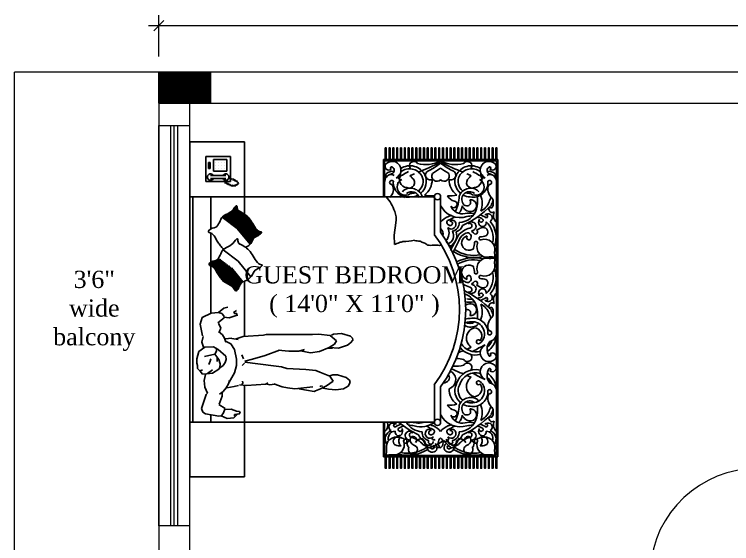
# Model space of a CAD drawing. Header units: inches. Extents: x 1245525 to 1246078, y 695303 to 695971.
# Drawn here: x 1245524.9 to 1245733.4, y 695816.8 to 695970.7 of the extents above; entities that cross this region are included whole.
import ezdxf

# ---------------------------------------------------------------- set-up
doc = ezdxf.new("R2010")
doc.units = ezdxf.units.IN
doc.header["$LTSCALE"] = 5
doc.header["$MEASUREMENT"] = 0
doc.header["$PDMODE"] = 34
doc.layers.get('0').update_dxf_attribs({"lineweight": 18})
doc.layers.add('3d wall', color=7, linetype='Continuous', true_color=0xfebea7)
doc.layers.add('DIM', color=7, linetype='Continuous')
doc.layers.add('FUR', color=24, linetype='Continuous')
doc.layers.add('OPEN', color=5, linetype='Continuous', lineweight=15)
doc.layers.add('wall', color=46, linetype='Continuous', lineweight=30)
doc.styles.add('ARIAL', font='arial.ttf')
doc.styles.add('text1', font='TEMPSITC.TTF', dxfattribs={"height": 7})
doc.dimstyles.new('GHANSHYAM', dxfattribs={"dimscale": 0, "dimtxt": 6, "dimasz": 3, "dimexe": 3, "dimexo": 3, "dimgap": 0, "dimtad": 0, "dimdec": 1, "dimdsep": 46, "dimlunit": 4, "dimtxsty": 'text1', "dimblk1": 'OBLIQUE', "dimblk2": 'OBLIQUE', "dimsah": 1, "dimcen": 0.09, "dimdle": 3, "dimclrd": 2, "dimclre": 4, "dimadec": 0, "dimazin": 0, "dimtfac": 1, "dimtdec": 1, "dimtofl": 0, "dimtmove": 2, "dimatfit": 0, "dimfxl": 3, "dimtolj": 1, "dimlwd": 15, "dimlwe": 15, "dimarcsym": 0})
pattern_1 = [(7e-15, (74241.1118, 65506.9896), (1e-13, -0.33), [0.24, -0.09]), (270, (74241.1118, 65506.9896), (-0.33, -1e-13), [0.24, -0.09])]

# ---------------------------------------------------------------- blocks, each defined once
blk = doc.blocks.new('D1')
for p, q in [((-3.25, 3), (-3.25, 35.56)), ((-3.25, 35.56), (-2.25, 35.56)), ((-2.25, 3), (-2.25, 35.56)), ((-2.25, 3), (-3.25, 3)), ((-2.25, 3), (-2, 3))]:
    blk.add_line(p, q)
for points in [[(-38, 3), (-38, 4), (-40, 4), (-40, 0), (-38, 0), (-38, 1), (-37.5, 1), (-37.5, 3)], [(-2, 3), (-2, 4), (0, 4), (0, 0), (-2, 0), (-2, 1), (-2.5, 1), (-2.5, 3)]]:
    blk.add_lwpolyline(points, close=True)
blk.add_arc((-3.5, 1), 34.56, 89.5855, 176.6822)
blk = doc.blocks.new('BAD')
at = {"layer": 'FUR'}
h = blk.add_hatch(dxfattribs=at)
h.set_pattern_fill('ANGLE', color=256, scale=1.2, angle=270, style=0)
h.set_pattern_definition(pattern_1)
edge = h.paths.add_edge_path()
edge.add_spline(control_points=[(87408.66, 12162.4), (87408.92, 12162.57), (87409.63, 12163.25), (87409.48, 12164.79), (87410.8, 12165.37), (87411.07, 12164.1), (87412.03, 12163.26), (87413.51, 12162.67), (87414.5, 12161.8), (87416.14, 12160.72), (87416.6, 12158.62), (87417.87, 12157.77), (87418.65, 12157.21), (87418.05, 12156.44), (87416.96, 12156.23), (87416.13, 12155.58), (87415.82, 12155.1)], knot_values=[17.5151, 17.5151, 17.5151, 17.5151, 18.46569, 20.700963, 21.237568, 21.779725, 23.798508, 25.05909, 26.489774, 27.739489, 30.868782, 31.990671, 32.635092, 33.164707, 34.342832, 36.053256, 36.053256, 36.053256, 36.053256], degree=3, periodic=0)
edge.add_line((87415.82, 12155.1), (87411.57, 12158.55))
edge.add_line((87411.57, 12158.55), (87408.66, 12162.4))
h = blk.add_hatch(dxfattribs=at)
h.set_pattern_fill('ANGLE', color=256, scale=1.2, angle=270, style=0)
h.set_pattern_definition(pattern_1)
edge = h.paths.add_edge_path()
edge.add_spline(control_points=[(87404.48, 12152.96), (87404.41, 12152.9), (87403.75, 12152.4), (87402.21, 12151.86), (87402.07, 12150.42), (87400.84, 12149.33), (87400.77, 12150.37), (87399.38, 12151.79), (87396.34, 12153.03), (87395.03, 12155.43), (87394.44, 12156.51)], knot_values=[0.028406, 0.028406, 0.028406, 0.028406, 0.26194, 2.011361, 3.560515, 4.218428, 4.586101, 5.566942, 9.266705, 12.255441, 12.255441, 12.255441, 12.255441], degree=3, periodic=0)
edge.add_spline(control_points=[(87394.44, 12156.51), (87394.32, 12156.6), (87393.88, 12156.86), (87392.64, 12156.81), (87394.07, 12158.04), (87395.26, 12158.94), (87395.75, 12160.68), (87396.34, 12161.24), (87396.38, 12161.27)], knot_values=[32.277233, 32.277233, 32.277233, 32.277233, 32.658915, 33.522644, 34.094613, 36.056925, 37.978416, 38.088395, 38.088395, 38.088395, 38.088395], degree=3, periodic=0)
edge.add_line((87396.38, 12161.27), (87399.77, 12156.79))
edge.add_line((87399.77, 12156.79), (87404.48, 12152.96))
for p, q in [((87373.93, 12171), (87373.93, 12154.63)), ((87390.3, 12171), (87373.93, 12171)), ((87390.3, 12154.63), (87390.3, 12171)), ((87457.79, 12171), (87390.3, 12171)), ((87390.3, 12097.87), (87390.3, 12171)), ((87390.3, 12170.09), (87457.79, 12170.09)), ((87438.78, 12168.9), (87440.16, 12168.94)), ((87440.16, 12168.94), (87440.83, 12168.73)), ((87457.79, 12171), (87457.79, 12154.62)), ((87474.16, 12171), (87457.79, 12171)), ((87457.79, 12171), (87457.79, 12097.86)), ((87474.16, 12154.62), (87474.16, 12171)), ((87425.19, 12164.59), (87426.48, 12167.28)), ((87426.48, 12167.28), (87428.46, 12167.9)), ((87428.46, 12167.9), (87431.95, 12167.23)), ((87432.11, 12167.03), (87433.78, 12167.36)), ((87433.78, 12167.36), (87435.61, 12166.84)), ((87435.36, 12166.49), (87436.64, 12168.31)), ((87436.64, 12168.31), (87438.78, 12168.9)), ((87440.83, 12168.73), (87441.74, 12168.72)), ((87441.74, 12168.72), (87442.55, 12167.87)), ((87442.37, 12167.94), (87442.06, 12167.24)), ((87442.55, 12167.87), (87443.37, 12167.21)), ((87443.37, 12167.21), (87443.29, 12165.96)), ((87453.72, 12167.5), (87449.5, 12166.06)), ((87454.73, 12167.07), (87453.72, 12167.5)), ((87455.3, 12166.28), (87454.73, 12167.07)), ((87378.25, 12158.83, 27.28), (87378.25, 12166.2, 27.28)), ((87378.25, 12166.2, 27.28), (87385.71, 12166.2, 27.28)), ((87380.07, 12164.94, 27.28), (87380.07, 12165.37, 27.28)), ((87380.07, 12165.37, 27.28), (87381.91, 12165.37, 27.28)), ((87381.91, 12164.94, 27.28), (87380.07, 12164.94, 27.28)), ((87381.91, 12165.37, 27.28), (87381.91, 12164.94, 27.28)), ((87383.97, 12164.77, 27.28), (87383.97, 12160.23, 27.28)), ((87384.88, 12164.77, 27.28), (87384.88, 12160.23, 27.28)), ((87385.71, 12166.2, 27.28), (87385.71, 12158.83, 27.28)), ((87435.19, 12163.96), (87435.36, 12166.49)), ((87437.4, 12163.53), (87438.1, 12166.61)), ((87439.52, 12164.86), (87438.86, 12164.67)), ((87440.55, 12165.3), (87439.52, 12164.86)), ((87442.12, 12164.18), (87443.2, 12165.75)), ((87443.29, 12165.96), (87443.06, 12164.19)), ((87445.32, 12166.69), (87443.53, 12166.26)), ((87447.29, 12166.48), (87445.32, 12166.69)), ((87449.08, 12165.66), (87447.29, 12166.48)), ((87449.5, 12166.06), (87449.08, 12165.66)), ((87455.97, 12162.3), (87455.3, 12166.28)), ((87379.21, 12159.97, 27.28), (87379.21, 12163.94, 27.28)), ((87379.21, 12163.94, 27.28), (87382.62, 12163.94, 27.28)), ((87380.07, 12163.23, 27.28), (87380.07, 12163.23, 27.28)), ((87380.92, 12163.23, 27.28), (87380.92, 12163.23, 27.28)), ((87381.77, 12163.23, 27.28), (87381.77, 12163.23, 27.28)), ((87382.62, 12163.94, 27.28), (87382.62, 12159.97, 27.28)), ((87424.95, 12162.46), (87425.19, 12164.59)), ((87428.03, 12162.58), (87426.55, 12160.76)), ((87436, 12162.56), (87435.19, 12163.96)), ((87436.54, 12162.97), (87435.9, 12163.03)), ((87438.03, 12160.23), (87436, 12162.56)), ((87437.43, 12163.49), (87436.54, 12162.97)), ((87438.99, 12162.33), (87437.43, 12163.49)), ((87439.66, 12162.84), (87438.37, 12162.83)), ((87443.06, 12164.19), (87441.95, 12162.32)), ((87380.07, 12162.38, 27.28), (87380.07, 12162.38, 27.28)), ((87380.07, 12161.53, 27.28), (87380.07, 12161.53, 27.28)), ((87380.07, 12160.68, 27.28), (87380.07, 12160.68, 27.28)), ((87380.92, 12162.38, 27.28), (87380.92, 12162.38, 27.28)), ((87380.92, 12161.53, 27.28), (87380.92, 12161.53, 27.28)), ((87380.92, 12160.68, 27.28), (87380.92, 12160.68, 27.28)), ((87381.77, 12162.38, 27.28), (87381.77, 12162.38, 27.28)), ((87381.77, 12161.53, 27.28), (87381.77, 12161.53, 27.28)), ((87381.77, 12160.68, 27.28), (87381.77, 12160.68, 27.28)), ((87385.8, 12160.48, 27.28), (87386.35, 12160.3, 27.28)), ((87396.38, 12161.27), (87399.77, 12156.79)), ((87406.21, 12161.07), (87409.6, 12156.58)), ((87423.31, 12159.63), (87423.61, 12160.83)), ((87423.61, 12160.83), (87424.95, 12162.46)), ((87424.95, 12162.46), (87425.29, 12161.46)), ((87425.29, 12161.46), (87425.98, 12160.87)), ((87425.98, 12160.87), (87426.55, 12160.76)), ((87426.31, 12160.79), (87426.54, 12159.23)), ((87428.73, 12162.09), (87428.22, 12162.39)), ((87429.67, 12161.71), (87428.73, 12162.09)), ((87430.82, 12162.21), (87429.67, 12161.71)), ((87431.63, 12161.25), (87430.59, 12162.45)), ((87432.63, 12160.63), (87431.63, 12161.25)), ((87433.8, 12160.2), (87432.63, 12160.63)), ((87440.29, 12161.95), (87438.99, 12162.33)), ((87439.9, 12160.47), (87439.01, 12160.13)), ((87440.81, 12161.04), (87439.9, 12160.47)), ((87441.36, 12162.05), (87440.29, 12161.95)), ((87441.65, 12162.12), (87440.81, 12161.04)), ((87441.95, 12162.32), (87441.36, 12162.05)), ((87448.62, 12160.99), (87447.47, 12160.13)), ((87449.36, 12162.1), (87448.62, 12160.99)), ((87449.99, 12161.31), (87448.9, 12161.32)), ((87452.37, 12162.24), (87449.99, 12161.31)), ((87453.68, 12160.46), (87452.43, 12162.32)), ((87455.22, 12160.99), (87453.68, 12160.46)), ((87453.94, 12160.5), (87453.91, 12158.6)), ((87455.77, 12161.56), (87455.22, 12160.99)), ((87455.84, 12161.59), (87455.97, 12162.3)), ((87456.7, 12159.85), (87455.84, 12161.59)), ((87385.71, 12158.83, 27.28), (87378.25, 12158.83, 27.28)), ((87382.62, 12159.97, 27.28), (87379.21, 12159.97, 27.28)), ((87384.74, 12159.34, 27.28), (87385.07, 12158.3, 27.28)), ((87385.98, 12160.12, 27.28), (87386.53, 12159.94, 27.28)), ((87386.16, 12159.76, 27.28), (87386.71, 12159.57, 27.28)), ((87386.35, 12159.39, 27.28), (87386.89, 12159.21, 27.28)), ((87386.53, 12159.03, 27.28), (87387.07, 12158.85, 27.28)), ((87386.71, 12158.66, 27.28), (87387.26, 12158.48, 27.28)), ((87386.71, 12158.3, 27.28), (87387.26, 12158.12, 27.28)), ((87411.57, 12158.55), (87415.82, 12155.1)), ((87426.54, 12159.23), (87425.72, 12156.85)), ((87432.79, 12160.34), (87432.63, 12158.57)), ((87432.7, 12158.45), (87433.06, 12156.54)), ((87434.29, 12158.77), (87433.61, 12160.09)), ((87436, 12157.66), (87434.29, 12158.77)), ((87439.01, 12160.13), (87438.03, 12160.23)), ((87445.79, 12159.27), (87442.98, 12157.68)), ((87446.27, 12159.45), (87445.32, 12159.16)), ((87447.47, 12160.13), (87446.27, 12159.45)), ((87447.06, 12157.77), (87447.54, 12159.94)), ((87453.91, 12158.6), (87454.46, 12157.08)), ((87456.42, 12157.84), (87456.7, 12159.85)), ((87384.89, 12158.12, 27.28), (87385.44, 12157.94, 27.28)), ((87385.07, 12157.75, 27.28), (87385.62, 12157.57, 27.28)), ((87385.25, 12157.39, 27.28), (87385.8, 12157.21, 27.28)), ((87385.44, 12157.03, 27.28), (87385.98, 12156.85, 27.28)), ((87385.92, 12156.59, 27.28), (87386.46, 12156.4, 27.28)), ((87386.35, 12156.85, 27.28), (87386.89, 12156.66, 27.28)), ((87386.53, 12157.21, 27.28), (87387.07, 12157.03, 27.28)), ((87386.71, 12157.94, 27.28), (87387.26, 12157.75, 27.28)), ((87386.71, 12157.57, 27.28), (87387.26, 12157.39, 27.28)), ((87399.77, 12156.79), (87404.48, 12152.96)), ((87409.6, 12156.58), (87414.32, 12152.75)), ((87424.97, 12157.91), (87424.36, 12157.03)), ((87425.25, 12157.59), (87424.97, 12157.91)), ((87425.24, 12156.97), (87425.25, 12157.59)), ((87425.98, 12156.79), (87425.24, 12156.97)), ((87432.85, 12157.16), (87432.15, 12155.03)), ((87438.88, 12157.06), (87436, 12157.66)), ((87440.84, 12157.01), (87438.88, 12157.06)), ((87442.98, 12157.68), (87440.84, 12157.01)), ((87446.81, 12154.04), (87446.62, 12156.17)), ((87446.75, 12156.41), (87447.06, 12157.77)), ((87454.46, 12157.08), (87454.53, 12156.17)), ((87454.53, 12156.17), (87455.1, 12155.98)), ((87455.3, 12156.25), (87455.1, 12155.98)), ((87455.3, 12156.25), (87455.43, 12157.61)), ((87455.43, 12157.61), (87455.94, 12157.62)), ((87455.51, 12156.84), (87456.42, 12157.84)), ((87373.93, 12154.63), (87390.3, 12154.63)), ((87395.56, 12154.62, 11.14), (87390.3, 12154.63, 11.14)), ((87432.12, 12154.62, 11.14), (87415.56, 12154.62, 11.14)), ((87432.15, 12155.03), (87431.78, 12148.99)), ((87437.65, 12155.43), (87438.83, 12154.93)), ((87438.95, 12152.2), (87439.48, 12154.56)), ((87439.85, 12154.58), (87440.95, 12145.93)), ((87440.14, 12154.66), (87440.79, 12155.32)), ((87445.96, 12155.13), (87445.54, 12155.25)), ((87446.66, 12155.41), (87445.96, 12155.13)), ((87446.38, 12148.31), (87446.81, 12154.04)), ((87457.79, 12154.62, 11.14), (87446.76, 12154.62, 11.14)), ((87457.79, 12154.62), (87474.16, 12154.62)), ((87437.86, 12148.5), (87438.95, 12152.2)), ((87431.78, 12148.99), (87431.52, 12148.17)), ((87431.52, 12148.17), (87431.58, 12143.18)), ((87436.26, 12144.22), (87437.86, 12148.5)), ((87445.96, 12147.66), (87446.38, 12148.31)), ((87446.59, 12147.06), (87446.33, 12148.31)), ((87440.95, 12145.93), (87441.18, 12143.55)), ((87447.17, 12143.42), (87446.27, 12145.88)), ((87446.39, 12145.64), (87446.59, 12147.06)), ((87436.51, 12141.36), (87436.18, 12144.58)), ((87441.18, 12143.55), (87441.66, 12141.94)), ((87447.48, 12141.76), (87447.17, 12143.42)), ((87431.58, 12143.18), (87431.5, 12134.3)), ((87436.51, 12138.44), (87436.51, 12141.36)), ((87441.66, 12141.94), (87442.03, 12136.26)), ((87441.66, 12141.94), (87441.83, 12141.85)), ((87447.79, 12139.57), (87447.48, 12141.76)), ((87447.2, 12134.18), (87447.79, 12139.57)), ((87435.98, 12136.72), (87436.51, 12138.44)), ((87436.99, 12134.91), (87436.44, 12137.92)), ((87448.61, 12133.8), (87447.77, 12138.38)), ((87436.61, 12132.17), (87436.99, 12134.91)), ((87442.03, 12136.26), (87442.32, 12133.34)), ((87431.5, 12134.3), (87431.41, 12132.47)), ((87431.41, 12132.47), (87431.8, 12128.99)), ((87442.32, 12133.34), (87442.77, 12132.15)), ((87447.79, 12131.87), (87448.36, 12133.39)), ((87448.36, 12133.39), (87448.61, 12133.8)), ((87435.41, 12129.35), (87436.61, 12132.17)), ((87442.77, 12132.15), (87444.05, 12129.14)), ((87446.99, 12132.01), (87446.86, 12132.14)), ((87446.86, 12131.62), (87446.99, 12131.75)), ((87446.99, 12131.49), (87446.86, 12131.62)), ((87446.86, 12131.36), (87446.99, 12131.49)), ((87446.87, 12130.16), (87447.79, 12131.87)), ((87446.99, 12131.75), (87446.99, 12132.01)), ((87447.85, 12129.5), (87447.6, 12131.16)), ((87431.73, 12128.61), (87431.48, 12128.02)), ((87431.8, 12128.99), (87433.42, 12127.1)), ((87434.38, 12127.72), (87435.41, 12129.35)), ((87435.59, 12126.57), (87435.46, 12129.21)), ((87435.62, 12128.29), (87435.71, 12130.06)), ((87443.94, 12129.1), (87443.56, 12128.22)), ((87443.56, 12128.22), (87443.6, 12126.87)), ((87444.05, 12129.14), (87445.52, 12128.13)), ((87445.52, 12128.13), (87446.87, 12130.16)), ((87448.04, 12127.29), (87447.85, 12129.5)), ((87431.48, 12128.02), (87431.25, 12125.65)), ((87433.42, 12127.1), (87434.38, 12127.72)), ((87434.77, 12123.87), (87435.59, 12126.57)), ((87443.6, 12126.87), (87444.44, 12124.25)), ((87447.76, 12125.05), (87448.04, 12127.29)), ((87431.25, 12125.65), (87432.02, 12122.91)), ((87444.44, 12124.25), (87445.18, 12123.21)), ((87446.96, 12123.65), (87447.76, 12125.05)), ((87432.02, 12122.91), (87432.65, 12122.31)), ((87432.65, 12122.31), (87433.18, 12122.29)), ((87433.18, 12122.29), (87434.04, 12122.94)), ((87434.04, 12122.94), (87434.77, 12123.87)), ((87445.18, 12123.21), (87445.88, 12123.03)), ((87445.88, 12123.03), (87446.96, 12123.65)), ((87379.15, 12078.86), (87379.15, 12113.12)), ((87379.15, 12113.12), (87379.15, 12078.86)), ((87379.15, 12113.12), (87390.56, 12113.12)), ((87379.15, 12113.12), (87390.56, 12113.12)), ((87379.54, 12079.25), (87379.54, 12112.74)), ((87379.54, 12112.74), (87390.56, 12112.74)), ((87468.11, 12113.12), (87457.83, 12113.12)), ((87457.83, 12112.74), (87467.72, 12112.74)), ((87467.72, 12079.25), (87467.72, 12112.74)), ((87468.11, 12078.86), (87468.11, 12113.12)), ((87468.11, 12078.86), (87468.11, 12113.12)), ((87468.11, 12113.12), (87468.11, 12078.86)), ((87463.72, 12105.87), (87463.22, 12105.19)), ((87462.65, 12101.44), (87465.91, 12099.83)), ((87459.7, 12098.82), (87460.05, 12098.04)), ((87401.55, 12097.87), (87390.3, 12097.87)), ((87457.83, 12097.87), (87446.58, 12097.87)), ((87400.94, 12095.99), (87390.3, 12095.99)), ((87397.09, 12093.16), (87397.45, 12093.95)), ((87457.83, 12095.99), (87447.19, 12095.99)), ((87459.7, 12093.16), (87460.05, 12093.95)), ((87403.48, 12090.55), (87406.74, 12092.16)), ((87462.65, 12090.55), (87465.91, 12092.16)), ((87401.12, 12086.12), (87400.62, 12086.8)), ((87415.97, 12086.12), (87416.47, 12086.8)), ((87463.72, 12086.12), (87463.22, 12086.8)), ((87379.15, 12078.86), (87468.11, 12078.86)), ((87409.3, 12078.86), (87379.15, 12078.86)), ((87379.54, 12079.25), (87467.72, 12079.25)), ((87381.48, 12078.86), (87380.35, 12078.86)), ((87407.79, 12078.86), (87468.11, 12078.86))]:
    blk.add_line(p, q, dxfattribs=at)
for points in [[(87455.57, 12164.66), (87457.79, 12164.66), (87457.79, 12170.09), (87390.3, 12170.09), (87390.3, 12164.67), (87399.89, 12164.66)], [(87401.23, 12164.66), (87409.83, 12164.66)], [(87410.98, 12164.66), (87425.22, 12164.66)], [(87379.15, 12112.27), (87375.72, 12112.27), (87375.72, 12112.55), (87379.15, 12112.55)], [(87379.15, 12111.13), (87375.72, 12111.13), (87375.72, 12111.41), (87379.15, 12111.41)], [(87468.11, 12112.27), (87471.54, 12112.27), (87471.54, 12112.55), (87468.11, 12112.55)], [(87468.11, 12111.13), (87471.54, 12111.13), (87471.54, 12111.41), (87468.11, 12111.41)], [(87379.15, 12109.98), (87375.72, 12109.98), (87375.72, 12110.27), (87379.15, 12110.27)], [(87379.15, 12108.84), (87375.72, 12108.84), (87375.72, 12109.13), (87379.15, 12109.13)], [(87468.11, 12109.98), (87471.54, 12109.98), (87471.54, 12110.27), (87468.11, 12110.27)], [(87468.11, 12108.84), (87471.54, 12108.84), (87471.54, 12109.13), (87468.11, 12109.13)], [(87379.15, 12107.7), (87375.72, 12107.7), (87375.72, 12107.99), (87379.15, 12107.99)], [(87379.15, 12106.56), (87375.72, 12106.56), (87375.72, 12106.84), (87379.15, 12106.84)], [(87468.11, 12107.7), (87471.54, 12107.7), (87471.54, 12107.99), (87468.11, 12107.99)], [(87468.11, 12106.56), (87471.54, 12106.56), (87471.54, 12106.84), (87468.11, 12106.84)], [(87379.15, 12105.42), (87375.72, 12105.42), (87375.72, 12105.7), (87379.15, 12105.7)], [(87468.11, 12105.42), (87471.54, 12105.42), (87471.54, 12105.7), (87468.11, 12105.7)], [(87379.15, 12104.27), (87375.72, 12104.27), (87375.72, 12104.56), (87379.15, 12104.56)], [(87379.15, 12103.13), (87375.72, 12103.13), (87375.72, 12103.42), (87379.15, 12103.42)], [(87468.11, 12104.27), (87471.54, 12104.27), (87471.54, 12104.56), (87468.11, 12104.56)], [(87468.11, 12103.13), (87471.54, 12103.13), (87471.54, 12103.42), (87468.11, 12103.42)], [(87379.15, 12101.99), (87375.72, 12101.99), (87375.72, 12102.28), (87379.15, 12102.28)], [(87379.15, 12100.85), (87375.72, 12100.85), (87375.72, 12101.13), (87379.15, 12101.13)], [(87468.11, 12101.99), (87471.54, 12101.99), (87471.54, 12102.28), (87468.11, 12102.28)], [(87468.11, 12100.85), (87471.54, 12100.85), (87471.54, 12101.13), (87468.11, 12101.13)], [(87379.15, 12099.71), (87375.72, 12099.71), (87375.72, 12099.99), (87379.15, 12099.99)], [(87379.15, 12098.56), (87375.72, 12098.56), (87375.72, 12098.85), (87379.15, 12098.85)], [(87468.11, 12099.71), (87471.54, 12099.71), (87471.54, 12099.99), (87468.11, 12099.99)], [(87468.11, 12098.56), (87471.54, 12098.56), (87471.54, 12098.85), (87468.11, 12098.85)], [(87379.15, 12097.42), (87375.72, 12097.42), (87375.72, 12097.71), (87379.15, 12097.71)], [(87379.15, 12096.28), (87375.72, 12096.28), (87375.72, 12096.57), (87379.15, 12096.57)], [(87468.11, 12097.42), (87471.54, 12097.42), (87471.54, 12097.71), (87468.11, 12097.71)], [(87468.11, 12096.28), (87471.54, 12096.28), (87471.54, 12096.57), (87468.11, 12096.57)], [(87379.15, 12095.14), (87375.72, 12095.14), (87375.72, 12095.42), (87379.15, 12095.42)], [(87379.15, 12094), (87375.72, 12094), (87375.72, 12094.28), (87379.15, 12094.28)], [(87468.11, 12095.14), (87471.54, 12095.14), (87471.54, 12095.42), (87468.11, 12095.42)], [(87468.11, 12094), (87471.54, 12094), (87471.54, 12094.28), (87468.11, 12094.28)], [(87379.15, 12092.85), (87375.72, 12092.85), (87375.72, 12093.14), (87379.15, 12093.14)], [(87379.15, 12091.71), (87375.72, 12091.71), (87375.72, 12092), (87379.15, 12092)], [(87468.11, 12092.85), (87471.54, 12092.85), (87471.54, 12093.14), (87468.11, 12093.14)], [(87468.11, 12091.71), (87471.54, 12091.71), (87471.54, 12092), (87468.11, 12092)], [(87379.15, 12090.57), (87375.72, 12090.57), (87375.72, 12090.86), (87379.15, 12090.86)], [(87379.15, 12089.43), (87375.72, 12089.43), (87375.72, 12089.71), (87379.15, 12089.71)], [(87468.11, 12090.57), (87471.54, 12090.57), (87471.54, 12090.86), (87468.11, 12090.86)], [(87468.11, 12089.43), (87471.54, 12089.43), (87471.54, 12089.71), (87468.11, 12089.71)], [(87379.15, 12088.29), (87375.72, 12088.29), (87375.72, 12088.57), (87379.15, 12088.57)], [(87379.15, 12087.14), (87375.72, 12087.14), (87375.72, 12087.43), (87379.15, 12087.43)], [(87468.11, 12088.29), (87471.54, 12088.29), (87471.54, 12088.57), (87468.11, 12088.57)], [(87468.11, 12087.14), (87471.54, 12087.14), (87471.54, 12087.43), (87468.11, 12087.43)], [(87379.15, 12086), (87375.72, 12086), (87375.72, 12086.29), (87379.15, 12086.29)], [(87468.11, 12086), (87471.54, 12086), (87471.54, 12086.29), (87468.11, 12086.29)], [(87379.15, 12084.86), (87375.72, 12084.86), (87375.72, 12085.15), (87379.15, 12085.15)], [(87379.15, 12083.72), (87375.72, 12083.72), (87375.72, 12084), (87379.15, 12084)], [(87468.11, 12084.86), (87471.54, 12084.86), (87471.54, 12085.15), (87468.11, 12085.15)], [(87468.11, 12083.72), (87471.54, 12083.72), (87471.54, 12084), (87468.11, 12084)], [(87379.15, 12082.58), (87375.72, 12082.58), (87375.72, 12082.86), (87379.15, 12082.86)], [(87379.15, 12081.43), (87375.72, 12081.43), (87375.72, 12081.72), (87379.15, 12081.72)], [(87468.11, 12082.58), (87471.54, 12082.58), (87471.54, 12082.86), (87468.11, 12082.86)], [(87468.11, 12081.43), (87471.54, 12081.43), (87471.54, 12081.72), (87468.11, 12081.72)], [(87379.15, 12080.29), (87375.72, 12080.29), (87375.72, 12080.58), (87379.15, 12080.58)], [(87379.15, 12079.15), (87375.72, 12079.15), (87375.72, 12079.44), (87379.15, 12079.44)], [(87468.11, 12080.29), (87471.54, 12080.29), (87471.54, 12080.58), (87468.11, 12080.58)], [(87468.11, 12079.15), (87471.54, 12079.15), (87471.54, 12079.44), (87468.11, 12079.44)]]:
    blk.add_lwpolyline(points, dxfattribs=at)
blk.add_lwpolyline([(87390.3, 12112.23, 0.087051), (87394.69, 12109.72, 0.124044), (87398.1, 12109.36), (87401.82, 12109.9), (87404.65, 12109.83)], format="xyb", dxfattribs=at)
for centre in [(87390.3, 12096.93), (87457.83, 12096.93)]:
    blk.add_circle(centre, 0.938, dxfattribs=at)
for centre, radius, start, end in [((87384.42, 12164.77, 27.28), 0.953, 298.4915, 241.5085), ((87384.42, 12160.23, 27.28), 0.953, 118.4915, 61.5085), ((87382.36, 12110.47), 2.62, 134.8034, 334.0939), ((87381.23, 12111.48), 1.12, 318.2519, 129.9004), ((87385.31, 12110.43), 2.61, 134.7014, 190.9185), ((87385.99, 12110.15), 2.58, 88.071, 167.0849), ((87386.36, 12097.13), 15.43, 95.4578, 100.7968), ((87385.41, 12110.86), 1.75, 164.0171, 213.0803), ((87386.03, 12110.63), 0.612, 346.1221, 234.3465), ((87388.11, 12113.44), 3.31, 243.4939, 317.7947), ((87386.36, 12097.13), 14.46, 73.1227, 73.9242), ((87458.59, 12114.46), 2.68, 253.6367, 319.9743), ((87459.22, 12110.28), 1.18, 24.7693, 149.4439), ((87462.77, 12109.98), 2.6, 53.8186, 162.1043), ((87462.58, 12109.5), 2.15, 70.2213, 177.5476), ((87465.25, 12109.18), 3.05, 77.7293, 199.4242), ((87466.31, 12116.52), 4.38, 264.6225, 288.7644), ((87471.87, 12110.96), 4.38, 161.2356, 185.3775), ((87381.72, 12110.65), 0.351, 14.1256, 207.9688), ((87382.4, 12110.98), 1.1, 206.6336, 347.2235), ((87361.06, 12119.47), 25.74, 327.4752, 336.7998), ((87387.4, 12106.53), 2.49, 321.1267, 153.8304), ((87386.05, 12105.72), 4.42, 348.2281, 94.8759), ((87390.6, 12114.93), 14.95, 333.7828, 340.0522), ((87459.69, 12110.19), 1.64, 155.1866, 218.2263), ((87458.75, 12109.54), 0.501, 7.5792, 225.9648), ((87465.06, 12105.44), 7.15, 144.4255, 160.1591), ((87460.71, 12108.52), 1.11, 307.213, 104.915), ((87463.53, 12108.73), 1.41, 59.6593, 199.5937), ((87464.53, 12109.9), 3.05, 250.5758, 12.2707), ((87463.98, 12109.34), 0.649, 19.7194, 66.7098), ((87460.11, 12107.96), 4.76, 358.038, 19.7194), ((87386.09, 12105.16), 5.04, 147.1296, 242.9384), ((87386.16, 12105.27), 4.21, 141.436, 240.329), ((87384.45, 12107.95), 0.787, 335.6612, 189.058), ((87385.13, 12105.83), 2.47, 6.8315, 126.0427), ((87391.47, 12105), 3.71, 148.2446, 248.3191), ((87392.34, 12102.31), 6.14, 124.4098, 130.895), ((87392.34, 12102.31), 6.14, 106.848, 113.5504), ((87391.15, 12104.68), 2.35, 102.7333, 110.6891), ((87381.34, 12107.96), 22.39, 349.4055, 358.2113), ((87397.4, 12109.56), 6.72, 340.0522, 349.4055), ((87433.33, 12088.94), 31.36, 25.7942, 38.6198), ((87465.27, 12105.05), 6.64, 147.1216, 162.5014), ((87459.93, 12108.11), 0.592, 243.6304, 113.6041), ((87460.48, 12109.01), 1.64, 240.3733, 303.4129), ((87469.21, 12110.66), 7.41, 198.9615, 211.657), ((87463.42, 12106.62), 1.87, 39.0138, 123.9537), ((87463.34, 12106.56), 0.502, 69.6295, 246.7397), ((87463.46, 12106.45), 0.639, 294.1856, 149.5697), ((87456.81, 12105.93), 10.25, 325.6291, 11.3089), ((87456.4, 12105.91), 11.29, 327.3751, 14.4181), ((87466.28, 12107.41), 4.625345090180787e-14, 246.543, 236.3099), ((87381.06, 12104.02), 1.3, 55.1467, 238.3301), ((87334.9, 12124.49), 52.78, 336.9412, 338.5187), ((87385.62, 12106.09), 1.86, 210.0893, 240.9573), ((87386.08, 12105.41), 1.66, 214.7871, 25.2301), ((87391.15, 12104.68), 2.35, 141.2728, 255.3074), ((87385.72, 12104.83), 3.61, 339.2541, 2.2483), ((87385.73, 12104.91), 4.65, 332.2082, 358.9291), ((87454.97, 12101.33), 5.65, 2.1956, 59.6062), ((87463.74, 12104.69), 5.93, 169.1553, 175.1149), ((87465.06, 12105.44), 7.15, 174.4313, 177.1143), ((87465.44, 12105.39), 6.76, 178.2767, 193.108), ((87461.77, 12105.27), 1.32, 37.6485, 231.506), ((87461.6, 12104.6), 0.745, 10.8107, 209.1819), ((87463.08, 12104.21), 1.03, 144.2246, 316.7047), ((87463.1, 12103.43), 1.64, 18.8204, 121.8685), ((87468.55, 12106.16), 6.37, 192.856, 229.7295), ((87457.13, 12102.94), 6.5, 20.2863, 28.9169), ((87463.3, 12101.34), 4.76, 70.2806, 91.962), ((87465.97, 12104.29), 1.36, 194.3051, 120.2133), ((87464.69, 12105.21), 0.649, 23.2902, 70.2806), ((87371.6, 12100.47), 9.11, 330.5745, 15.5352), ((87321.1, 12127.06), 66.5, 332.1493, 338.5786), ((87385.72, 12104.83), 3.61, 242.8614, 322.8804), ((87397.87, 12102.3), 5.7, 358.2113, 15.7161), ((87452.6, 12101.87), 6.56, 322.3027, 17.6221), ((87463.74, 12104.69), 5.93, 184.8851, 193.047), ((87454.27, 12102.52), 3.79, 340.2046, 12.6833), ((87460.28, 12099.44), 3.4, 21.3943, 67.7094), ((87465.02, 12101.46), 2.37, 120.204, 180.3346), ((87383.86, 12099.09), 1.41, 336.673, 165.2663), ((87385.73, 12104.91), 4.65, 244.8516, 320.8073), ((87385.22, 12104.28), 5.75, 269.3231, 323.1366), ((87383.19, 12099), 6.87, 351.9566, 15.4686), ((87389.51, 12088.98), 12.58, 85.2243, 87.3101), ((87401.28, 12100.25), 2.95, 15.7161, 39.3861), ((87407.56, 12102.17), 3.62, 198.0428, 219.3861), ((87455.38, 12099.14), 3.36, 41.8722, 43.117), ((87460.93, 12099.51), 1, 124.7578, 225.6754), ((87461.16, 12099.17), 1.42, 314.8578, 124.5082), ((87460.82, 12099.07), 2.48, 9.9369, 94.5304), ((87463.68, 12099.72), 0.994, 309.2198, 103.9559), ((87455.83, 12095.87), 10.17, 17.5531, 32.2749), ((87357.53, 12112.95), 28.39, 323.3239, 331.5962), ((87338.68, 12127.55), 53.37, 323.7602, 326.9235), ((87384.15, 12097.09), 1.52, 314.1899, 119.1902), ((87388.83, 12100.61), 2.82, 294.5204, 307.7941), ((87407.79, 12099.95), 3.03, 181.4043, 198.0428), ((87413.1, 12097.61), 8.31, 170.2788, 184.0777), ((87454.25, 12096.72), 4.85, 19.6975, 31.6375), ((87463.67, 12100.13), 5.18, 200.0848, 233.1156), ((87451.89, 12095.2), 8.61, 24.8878, 36.0914), ((87460.59, 12098.75), 0.894, 233.2936, 343.428), ((87461.09, 12098.81), 0.867, 130.7709, 180.8681), ((87460.88, 12098.88), 0.682, 330.7132, 121.2334), ((87462.62, 12098), 0.489, 308.2539, 160.2577), ((87463.65, 12098.91), 0.711, 261.5675, 123.4299), ((87433.03, 12113.53), 35.43, 328.5581, 335.8472), ((87465.33, 12098.49), 1.46, 214.1426, 66.3729), ((87448.36, 12093.97), 17.24, 6.7553, 18.4082), ((87465.24, 12098.47), 0.543, 199.7854, 58.6415), ((87424.07, 12127.88), 37.51, 233.1253, 306.8747), ((87399.75, 12096.31), 5.11, 352.8316, 7.9529), ((87463.96, 12094.77), 1.95, 38.9215, 141.0785), ((87371.6, 12091.52), 9.11, 344.4648, 29.4255), ((87321.1, 12064.93), 66.5, 21.4214, 27.8507), ((87357.53, 12079.04), 28.39, 28.4038, 36.6761), ((87338.68, 12064.44), 53.37, 33.0765, 36.2398), ((87384.15, 12094.9), 1.52, 240.8098, 45.8101), ((87383.19, 12092.99), 6.87, 344.5314, 8.0434), ((87388.83, 12091.38), 2.82, 9.0507, 65.4796), ((87389.74, 12101.9), 6.59, 296.328, 296.3354), ((87390, 12101.87), 6.56, 296.328, 296.3354), ((87390, 12090.12), 6.56, 342.3765, 63.6746), ((87401.07, 12091.85), 5.18, 126.8844, 159.9152), ((87397.99, 12093.23), 0.894, 16.572, 126.7064), ((87401.07, 12100.13), 5.18, 233.1107, 233.1156), ((87401.11, 12097.06), 3.59, 244.448, 312.2591), ((87401.36, 12094.77), 1.95, 141.0686, 141.0785), ((87401.36, 12097.22), 1.95, 218.9215, 289.8298), ((87424.07, 12127.88), 39.39, 234.0448, 305.9552), ((87397.63, 12086.06), 10.25, 39.5046, 53.9411), ((87444.45, 12094.9), 1.52, 240.8098, 7.8657), ((87445.8, 12092.99), 6.87, 344.5314, 8.0434), ((87451.43, 12091.38), 2.82, 9.0507, 65.4796), ((87452.58, 12101.9), 6.59, 296.328, 296.3354), ((87452.6, 12090.12), 6.56, 342.3765, 63.6746), ((87452.6, 12101.87), 6.56, 296.328, 296.3354), ((87463.67, 12091.85), 5.18, 126.8844, 159.9152), ((87460.59, 12093.23), 0.894, 16.572, 126.7064), ((87462.74, 12094.41), 0.824, 224.9895, 51.3377), ((87463.96, 12097.22), 1.95, 218.9215, 321.0785), ((87456.81, 12086.06), 10.25, 39.5046, 53.9411), ((87456.4, 12086.08), 11.29, 37.5335, 52.6278), ((87465.33, 12093.5), 1.46, 293.6271, 145.8574), ((87465.24, 12093.52), 0.543, 301.3585, 160.2146), ((87383.86, 12092.9), 1.41, 194.7337, 23.327), ((87385.73, 12087.08), 4.65, 39.1927, 115.1484), ((87385.22, 12087.71), 5.75, 36.8634, 90.6769), ((87392.59, 12092.1), 1.01, 195.7278, 59.9934), ((87391.66, 12089.47), 3.79, 347.3167, 67.7652), ((87391.65, 12095.27), 4.85, 328.3625, 340.3025), ((87389.28, 12096.79), 8.61, 323.9086, 335.1122), ((87398.33, 12092.48), 1, 134.3246, 235.2422), ((87398.49, 12093.18), 0.867, 179.1319, 229.2291), ((87398.56, 12092.82), 1.42, 235.4918, 45.1422), ((87398.28, 12093.11), 0.682, 238.7666, 29.2868), ((87398.21, 12092.92), 2.48, 265.4696, 350.0631), ((87402.01, 12094.57), 2.49, 236.9813, 341.5074), ((87401.84, 12095.02), 3.84, 254.9132, 329.0958), ((87386.12, 12126.28), 38.9, 293.8181, 301.341), ((87397.63, 12086.06), 10.25, 348.6911, 34.3709), ((87406.15, 12093.5), 1.46, 293.6271, 312.3666), ((87397.23, 12086.08), 11.29, 345.5819, 32.6249), ((87431.91, 12091.52), 9.11, 344.4648, 4.8861), ((87381.41, 12064.93), 66.5, 21.4214, 24.6882), ((87417.84, 12079.04), 28.39, 28.4038, 29.6029), ((87445.04, 12094.31), 2.85, 218.4812, 342.4578), ((87398.98, 12064.44), 53.37, 33.0765, 33.2114), ((87448.33, 12087.08), 4.65, 39.1927, 115.1484), ((87447.82, 12087.71), 5.75, 36.8634, 90.6769), ((87455.19, 12092.1), 1.01, 195.7278, 59.9934), ((87454.27, 12089.47), 3.79, 347.3167, 67.7652), ((87454.25, 12095.27), 4.85, 328.3625, 340.3025), ((87451.89, 12096.79), 8.61, 323.9086, 335.1122), ((87460.93, 12092.48), 1, 134.3246, 235.2422), ((87461.09, 12093.18), 0.867, 179.1319, 229.2291), ((87461.16, 12092.82), 1.42, 235.4918, 45.1422), ((87460.88, 12093.11), 0.682, 238.7666, 29.2868), ((87460.82, 12092.92), 2.48, 265.4696, 350.0631), ((87463.65, 12093.08), 0.711, 236.5701, 98.4325), ((87463.68, 12092.27), 0.994, 256.0441, 50.7802), ((87455.83, 12096.12), 10.17, 327.7251, 342.4469), ((87456.81, 12086.06), 10.25, 348.6911, 34.3709), ((87456.4, 12086.08), 11.29, 345.5819, 32.6249), ((87386.09, 12086.82), 5.04, 117.0616, 212.8704), ((87386.16, 12086.72), 4.21, 119.671, 218.564), ((87385.72, 12087.16), 3.61, 37.1196, 117.1386), ((87391.47, 12086.99), 3.71, 111.6809, 211.7554), ((87391.15, 12087.3), 2.35, 45.1068, 218.7272), ((87389.51, 12103.01), 12.58, 272.6899, 294.8843), ((87392.78, 12092.85), 3.36, 274.4433, 318.1278), ((87392.37, 12090.66), 5.65, 286.1155, 357.8044), ((87397.67, 12092.55), 3.4, 292.2906, 338.6057), ((87405.94, 12085.83), 6.37, 130.2705, 167.144), ((87404.71, 12086.94), 3.81, 108.9108, 156.139), ((87404.17, 12087.53), 2.18, 332.6546, 166.5144), ((87419.86, 12086.08), 11.29, 152.7509, 194.4181), ((87419.45, 12086.06), 10.25, 151.1967, 191.3089), ((87412.91, 12087.53), 2.18, 13.4856, 207.3454), ((87412.38, 12086.94), 3.81, 23.861, 43.8361), ((87431.57, 12085.45), 5.13, 344.5818, 58.5096), ((87431.57, 12085.45), 6.11, 347.1055, 50.55), ((87498.28, 12064.93), 66.5, 157.2414, 158.5786), ((87447.78, 12091.52), 9.11, 181.4472, 195.5352), ((87448.12, 12085.45), 6.11, 106.3265, 192.8945), ((87448.12, 12085.45), 5.13, 106.3265, 195.4182), ((87448.33, 12087.16), 3.61, 37.1196, 117.1386), ((87454.07, 12086.99), 3.71, 111.6809, 211.7554), ((87453.76, 12087.3), 2.35, 45.1068, 218.7272), ((87452.11, 12103.01), 12.58, 272.6899, 294.8843), ((87455.38, 12092.85), 3.36, 274.4433, 318.1278), ((87454.97, 12090.66), 5.65, 286.1155, 357.8044), ((87460.28, 12092.55), 3.4, 292.2906, 338.6057), ((87468.55, 12085.83), 6.37, 130.2705, 167.144), ((87465.02, 12090.53), 2.37, 179.6654, 239.796), ((87381.06, 12087.97), 1.3, 121.6699, 304.8533), ((87334.9, 12067.5), 52.78, 21.4813, 23.0588), ((87385.62, 12085.9), 1.86, 119.0427, 149.9107), ((87386.08, 12086.57), 1.66, 334.7699, 145.2129), ((87385.72, 12087.16), 3.61, 357.7517, 20.7459), ((87385.73, 12087.08), 4.65, 1.0709, 27.7918), ((87391.94, 12088.19), 1.17, 230.3275, 326.1341), ((87391.34, 12088.14), 1.68, 339.0706, 29.3434), ((87370.73, 12103.05), 31.36, 315.0459, 334.2058), ((87392.19, 12087.1), 2.55, 355.5558, 70.5294), ((87401.14, 12087.3), 5.93, 166.953, 190.8447), ((87402.83, 12086.6), 6.76, 166.892, 181.7233), ((87399.17, 12086.72), 1.32, 128.494, 322.3515), ((87399, 12087.39), 0.745, 150.8181, 349.1893), ((87402.25, 12087.97), 1.14, 153.3646, 315.5326), ((87402.53, 12087.57), 0.666, 323.6731, 135.4461), ((87414.56, 12087.57), 0.666, 44.5539, 216.3269), ((87414.84, 12087.97), 1.14, 224.4674, 26.6354), ((87411.14, 12085.83), 6.37, 12.856, 32.7777), ((87417.92, 12086.72), 1.32, 217.6485, 51.506), ((87418.09, 12087.39), 0.745, 190.8107, 29.1819), ((87446.36, 12103.05), 31.36, 206.701, 224.9541), ((87424.72, 12090.66), 5.65, 199.0466, 253.8845), ((87414.25, 12086.6), 6.76, 358.2767, 13.108), ((87415.95, 12087.3), 5.93, 349.1553, 13.047), ((87424.9, 12087.1), 2.55, 145.4242, 184.4442), ((87425.75, 12088.14), 1.68, 167.0059, 200.9294), ((87425.14, 12088.19), 1.17, 213.8659, 309.6725), ((87431.35, 12087.08), 4.65, 160.7738, 178.9291), ((87431.36, 12087.16), 3.61, 159.2541, 182.2483), ((87425.93, 12087.3), 2.35, 321.2728, 36.1427), ((87425.62, 12086.99), 3.71, 328.2446, 29.133), ((87432.59, 12085.12), 3.17, 49.1491, 166.3974), ((87433.76, 12085.9), 1.86, 30.0893, 60.9573), ((87484.48, 12067.5), 52.78, 156.9412, 158.5187), ((87438.32, 12087.97), 1.3, 235.1467, 58.3301), ((87441.37, 12087.97), 1.3, 121.6699, 304.8533), ((87395.21, 12067.5), 52.78, 21.4813, 23.0588), ((87445.93, 12085.9), 1.86, 119.0427, 149.9107), ((87447.1, 12085.12), 3.17, 13.6026, 130.8509), ((87448.33, 12087.16), 3.61, 357.7517, 20.7459), ((87448.33, 12087.08), 4.65, 1.0709, 27.7918), ((87454.55, 12088.19), 1.17, 230.3275, 326.1341), ((87453.94, 12088.14), 1.68, 339.0706, 29.3434), ((87433.33, 12103.05), 31.36, 315.0459, 334.2058), ((87454.79, 12087.1), 2.55, 355.5558, 70.5294), ((87463.74, 12087.3), 5.93, 166.953, 190.8447), ((87465.44, 12086.6), 6.76, 166.892, 181.7233), ((87461.77, 12086.72), 1.32, 128.494, 322.3515), ((87461.6, 12087.39), 0.745, 150.8181, 349.1893), ((87463.08, 12087.78), 1.03, 43.2953, 215.7754), ((87463.1, 12088.56), 1.64, 238.1315, 341.1796), ((87465.97, 12087.7), 1.36, 239.7867, 165.6949), ((87361.06, 12072.52), 25.74, 23.2002, 32.5248), ((87385.13, 12086.16), 2.47, 233.9573, 353.1685), ((87387.4, 12085.46), 2.49, 206.1696, 38.8733), ((87386.05, 12086.27), 4.42, 265.1241, 11.7719), ((87393.12, 12087.08), 1.93, 173.8466, 212.4086), ((87392.98, 12086.99), 1.76, 212.268, 357.0177), ((87402.46, 12086.55), 7.15, 182.8857, 185.5687), ((87394.53, 12089.05), 6.5, 331.0831, 339.7137), ((87400.85, 12085.54), 0.639, 210.4303, 65.8144), ((87404.16, 12085.43), 0.502, 113.2603, 290.3705), ((87404.13, 12090.65), 4.76, 268.038, 289.7194), ((87405.52, 12086.78), 0.649, 289.7194, 336.7098), ((87411.57, 12086.78), 0.649, 203.2902, 250.2806), ((87412.96, 12090.65), 4.76, 250.2806, 271.962), ((87412.92, 12085.43), 0.502, 249.6295, 66.7397), ((87416.23, 12085.54), 0.639, 114.1856, 329.5697), ((87422.56, 12089.05), 6.5, 200.2863, 208.9169), ((87414.63, 12086.55), 7.15, 354.4313, 357.1143), ((87424.11, 12086.99), 1.76, 182.9823, 327.732), ((87423.97, 12087.08), 1.93, 327.5914, 6.1534), ((87431.03, 12086.27), 4.42, 168.2281, 274.8759), ((87431.3, 12086.46), 3.59, 171.0176, 324.2912), ((87431.96, 12086.16), 2.47, 186.8315, 306.0427), ((87458.32, 12072.52), 25.74, 147.4752, 156.7998), ((87421.36, 12072.52), 25.74, 23.2002, 32.5248), ((87448.39, 12086.46), 3.59, 215.7088, 8.9824), ((87447.73, 12086.16), 2.47, 233.9573, 353.1685), ((87448.66, 12086.27), 4.42, 265.1241, 11.7719), ((87455.72, 12087.08), 1.93, 173.8466, 212.4086), ((87455.58, 12086.99), 1.76, 212.268, 357.0177), ((87465.06, 12086.55), 7.15, 182.8857, 185.5687), ((87457.13, 12089.05), 6.5, 331.0831, 339.7137), ((87463.34, 12085.43), 0.502, 113.2603, 290.3705), ((87463.46, 12085.54), 0.639, 210.4303, 65.8144), ((87463.3, 12090.65), 4.76, 268.038, 289.7194), ((87464.69, 12086.78), 0.649, 289.7194, 336.7098), ((87382.36, 12081.51), 2.62, 25.9061, 225.1966), ((87384.45, 12084.04), 0.787, 170.942, 24.3388), ((87392.34, 12089.68), 6.14, 229.105, 235.5902), ((87392.34, 12089.68), 6.14, 246.4496, 291.8296), ((87391.15, 12087.3), 2.35, 249.3109, 257.2667), ((87391.74, 12093.54), 8.6, 262.6291, 284.8237), ((87390, 12086.32), 5.17, 290.6834, 333.1918), ((87402.46, 12086.55), 7.15, 199.8409, 215.5745), ((87402.66, 12086.94), 6.64, 197.4986, 212.8784), ((87397.88, 12082.98), 1.64, 56.5871, 119.6267), ((87397.33, 12083.88), 0.592, 246.3959, 116.3696), ((87398.11, 12083.47), 1.11, 255.085, 52.787), ((87400.93, 12083.26), 1.41, 160.4063, 300.3407), ((87406.61, 12081.33), 7.41, 148.343, 161.0385), ((87397.51, 12084.03), 4.76, 340.2806, 1.962), ((87402.73, 12084), 0.502, 339.6295, 156.7397), ((87406.08, 12082.81), 3.05, 160.5758, 282.2707), ((87405.35, 12082.09), 3.05, 347.7293, 109.4242), ((87407.11, 12084.58), 4.625345090180787e-14, 123.6901, 113.457), ((87411.74, 12082.09), 3.05, 70.5758, 192.2707), ((87409.98, 12084.58), 4.625345090180787e-14, 66.543, 56.3099), ((87411.01, 12082.81), 3.05, 257.7293, 19.4242), ((87414.36, 12084), 0.502, 23.2603, 200.3705), ((87419.58, 12084.03), 4.76, 178.038, 199.7194), ((87416.16, 12083.26), 1.41, 239.6593, 19.5937), ((87410.48, 12081.33), 7.41, 18.9615, 31.657), ((87418.98, 12083.47), 1.11, 127.213, 284.915), ((87419.21, 12082.98), 1.64, 60.3733, 123.4129), ((87419.76, 12083.88), 0.592, 63.6304, 293.6041), ((87414.42, 12086.94), 6.64, 327.1216, 342.5014), ((87414.63, 12086.55), 7.15, 324.4255, 340.1591), ((87424.75, 12089.68), 6.14, 248.1704, 293.5504), ((87427.08, 12086.32), 5.17, 206.8082, 249.3166), ((87425.35, 12093.54), 8.6, 255.1763, 277.3709), ((87425.93, 12087.3), 2.35, 282.7333, 290.6891), ((87424.75, 12089.68), 6.14, 304.4098, 310.895), ((87433.71, 12084.67), 0.591, 328.4026, 239.6835), ((87437.02, 12081.51), 2.62, 314.8034, 154.0939), ((87442.67, 12081.51), 2.62, 25.9061, 225.1966), ((87445.98, 12084.67), 0.591, 300.3165, 211.5974), ((87454.94, 12089.68), 6.14, 229.105, 235.5902), ((87454.94, 12089.68), 6.14, 246.4496, 291.8296), ((87453.76, 12087.3), 2.35, 249.3109, 257.2667), ((87454.34, 12093.54), 8.6, 262.6291, 284.8237), ((87452.61, 12086.32), 5.17, 290.6834, 333.1918), ((87465.06, 12086.55), 7.15, 199.8409, 215.5745), ((87465.27, 12086.94), 6.64, 197.4986, 212.8784), ((87460.48, 12082.98), 1.64, 56.5871, 119.6267), ((87459.93, 12083.88), 0.592, 246.3959, 116.3696), ((87460.71, 12083.47), 1.11, 255.085, 52.787), ((87463.53, 12083.26), 1.41, 160.4063, 300.3407), ((87469.21, 12081.33), 7.41, 148.343, 161.0385), ((87465.25, 12082.81), 3.05, 160.5758, 282.2707), ((87463.42, 12085.37), 1.87, 236.0463, 320.9862), ((87464.53, 12082.09), 3.05, 347.7293, 109.4242), ((87460.11, 12084.03), 4.76, 340.2806, 1.962), ((87466.28, 12084.58), 4.625345090180787e-14, 123.6901, 113.457), ((87381.23, 12080.51), 1.12, 230.0996, 41.7481), ((87381.72, 12081.34), 0.351, 152.0312, 345.8744), ((87382.4, 12081.01), 1.1, 12.7765, 153.3664), ((87385.31, 12081.56), 2.61, 169.0815, 225.2986), ((87385.99, 12081.83), 2.58, 192.9151, 271.929), ((87385.41, 12081.13), 1.75, 146.9197, 195.9829), ((87386.03, 12081.36), 0.612, 125.6535, 13.8779), ((87388.11, 12078.55), 3.31, 37.3899, 116.5061), ((87386.36, 12094.86), 14.46, 286.0758, 292.2291), ((87394.01, 12080.54), 1.02, 324.9124, 131.5389), ((87393.21, 12080.87), 0.457, 317.1452, 74.4118), ((87397.08, 12081.8), 1.64, 141.7737, 204.8134), ((87396.61, 12081.71), 1.18, 210.5561, 335.2307), ((87396.14, 12082.45), 0.501, 134.0352, 352.4208), ((87402.46, 12086.55), 7.15, 228.205, 291.9527), ((87402.66, 12086.94), 6.64, 223.1633, 282.7421), ((87401.38, 12082.65), 0.649, 293.2902, 340.2806), ((87412.69, 12081.03), 4.38, 174.6225, 198.7644), ((87404.39, 12081.03), 4.38, 341.2356, 5.3775), ((87414.63, 12086.55), 7.15, 248.0473, 311.795), ((87414.42, 12086.94), 6.64, 257.2579, 316.8367), ((87415.71, 12082.65), 0.649, 199.7194, 246.7098), ((87420.47, 12081.71), 1.18, 204.7693, 329.4439), ((87420.94, 12082.45), 0.501, 187.5792, 45.9648), ((87420, 12081.8), 1.64, 335.1866, 38.2263), ((87423.08, 12080.54), 1.02, 48.4611, 215.0876), ((87423.88, 12080.87), 0.457, 105.5882, 222.8548), ((87430.73, 12094.86), 14.46, 247.7709, 253.9242), ((87428.98, 12078.55), 3.31, 63.4939, 142.6101), ((87431.05, 12081.36), 0.612, 166.1221, 54.3465), ((87431.1, 12081.83), 2.58, 268.071, 347.0849), ((87431.57, 12085.45), 5.13, 290.4199, 318.9419), ((87435.96, 12078.5), 3.62, 56.245, 130.3368), ((87431.57, 12085.45), 6.11, 289.6053, 326.1744), ((87438.15, 12080.51), 1.12, 138.2519, 309.9004), ((87437.66, 12081.34), 0.351, 194.1256, 27.9688), ((87441.54, 12080.51), 1.12, 230.0996, 41.7481), ((87442.03, 12081.34), 0.351, 152.0312, 345.8744), ((87443.73, 12078.5), 3.62, 49.6632, 123.755), ((87448.12, 12085.45), 6.11, 213.8256, 250.3947), ((87448.12, 12085.45), 5.13, 221.0581, 249.5801), ((87448.59, 12081.83), 2.58, 192.9151, 271.929), ((87448.64, 12081.36), 0.612, 125.6535, 13.8779), ((87450.71, 12078.55), 3.31, 37.3899, 116.5061), ((87448.96, 12094.86), 14.46, 286.0758, 292.2291), ((87456.61, 12080.54), 1.02, 324.9124, 131.5389), ((87455.81, 12080.87), 0.457, 317.1452, 74.4118), ((87459.69, 12081.8), 1.64, 141.7737, 204.8134), ((87459.22, 12081.71), 1.18, 210.5561, 335.2307), ((87458.75, 12082.45), 0.501, 134.0352, 352.4208), ((87462.77, 12082.01), 2.6, 197.8957, 306.1814), ((87462.58, 12082.49), 2.15, 182.4524, 289.7787), ((87463.98, 12082.65), 0.649, 293.2902, 340.2806), ((87471.87, 12081.03), 4.38, 174.6225, 198.7644), ((87386.36, 12094.86), 15.43, 259.2032, 264.5422), ((87392.14, 12083.57), 3.33, 245.0621, 294.9379), ((87386.36, 12094.86), 15.43, 289.4469, 295.1562), ((87395.99, 12077.53), 2.68, 40.0257, 115.2125), ((87407.13, 12075.47), 4.38, 71.2356, 95.3775), ((87409.95, 12075.47), 4.38, 84.6225, 108.7644), ((87421.1, 12077.53), 2.68, 64.7875, 139.9743), ((87424.95, 12083.57), 3.33, 245.0621, 294.9379), ((87430.73, 12094.86), 15.43, 244.8438, 250.5531), ((87430.73, 12094.86), 15.43, 275.4578, 280.7968), ((87448.96, 12094.86), 15.43, 259.2032, 264.5422), ((87454.74, 12083.57), 3.33, 245.0621, 294.9379), ((87448.96, 12094.86), 15.43, 289.4469, 295.1562), ((87458.59, 12077.53), 2.68, 40.0257, 115.2125), ((87466.31, 12075.47), 4.38, 71.2356, 95.3775)]:
    blk.add_arc(centre, radius, start, end, dxfattribs=at)
for points, knots in [([(87405.99, 12160.84), (87405.9, 12160.97), (87405.55, 12161.42), (87404.66, 12162.01), (87403.67, 12162.88), (87402.19, 12163.47), (87401.23, 12164.31), (87400.97, 12165.58), (87399.64, 12164.99), (87399.91, 12162.29), (87396.12, 12161.99), (87395.26, 12158.94), (87394.07, 12158.04), (87392.64, 12156.81), (87394.13, 12156.87), (87394.56, 12156.41), (87394.76, 12156.2)], [21.134244, 21.134244, 21.134244, 21.134244, 21.524056, 22.565485, 23.757722, 24.808207, 26.490527, 26.942324, 27.389495, 29.252222, 32.387212, 34.308703, 36.271015, 36.842984, 37.706713, 38.468216, 38.468216, 38.468216, 38.468216]), ([(87404.26, 12156.33), (87404.85, 12155.25), (87406.16, 12152.83), (87409.21, 12151.58), (87410.61, 12150.17), (87410.68, 12149.13), (87411.9, 12150.21), (87412.05, 12151.66), (87414.08, 12152.37), (87415.25, 12153.68), (87415.72, 12155.25), (87416.95, 12156.23), (87418.05, 12156.44), (87418.65, 12157.21), (87417.87, 12157.77), (87416.6, 12158.62), (87416.14, 12160.72), (87414.5, 12161.8), (87413.51, 12162.67), (87412.03, 12163.26), (87411.07, 12164.1), (87410.8, 12165.37), (87409.48, 12164.79), (87409.74, 12162.09), (87405.95, 12161.79), (87405.1, 12158.74), (87403.91, 12157.84), (87402.47, 12156.6), (87403.97, 12156.66), (87404.39, 12156.21), (87404.59, 12156)], [0, 0, 0, 0, 3.620571, 8.060286, 9.237296, 9.678503, 10.467999, 12.326983, 14.426289, 16.055477, 17.504403, 19.225525, 20.40365, 20.933265, 21.577685, 22.699575, 25.828868, 27.078582, 28.509266, 29.769849, 31.788632, 32.330789, 32.867393, 35.102666, 38.864655, 41.170443, 43.525218, 44.211581, 45.248055, 46.161859, 46.161859, 46.161859, 46.161859]), ([(87394.43, 12156.54), (87395.02, 12155.45), (87396.33, 12153.03), (87399.38, 12151.79), (87400.77, 12150.37), (87400.84, 12149.33), (87402.07, 12150.42), (87402.21, 12151.86), (87404.25, 12152.58), (87405.16, 12153.6), (87405.44, 12154.19), (87405.49, 12154.29)], [0, 0, 0, 0, 3.017143, 6.716905, 7.697747, 8.065419, 8.723332, 10.272486, 12.021908, 13.379564, 13.651365, 13.651365, 13.651365, 13.651365])]:
    blk.add_open_spline(points, degree=3, knots=knots, dxfattribs=at)
blk = doc.blocks.new('_Oblique')
at = {"color": 0, "linetype": 'ByBlock', "lineweight": -2}
blk.add_line((-0.5, -0.5), (0.5, 0.5), dxfattribs=at)
blk = doc.blocks.new('*D10')
at = {"color": 4, "linetype": 'Continuous', "lineweight": 15, "ltscale": 5, "transparency": 16777216}
for p, q in [((1245566.93, 695958.46), (1245566.93, 695970.46)), ((1246046.93, 695958.46), (1246046.93, 695970.46))]:
    blk.add_line(p, q, dxfattribs=at)
at = {"color": 5, "linetype": 'Continuous', "lineweight": 15, "ltscale": 5, "transparency": 16777216}
for p, q in [((1245563.93, 695967.46), (1245802.59, 695967.46)), ((1246049.93, 695967.46), (1245811.27, 695967.46))]:
    blk.add_line(p, q, dxfattribs=at)
at = {"layer": 'Defpoints', "color": 0, "ltscale": 5, "transparency": 16777216}
for p in [(1246046.93, 695967.46), (1245566.93, 695953.91), (1246046.93, 695953.91)]:
    blk.add_point(p, dxfattribs=at)
at = {"color": 5, "lineweight": 15, "ltscale": 5, "transparency": 16777216, "xscale": 3, "yscale": 3, "zscale": 3, "rotation": 180}
blk.add_blockref('_Oblique', (1245566.93, 695967.46), dxfattribs=at)
at = {"color": 5, "lineweight": 15, "ltscale": 5, "transparency": 16777216, "xscale": 3, "yscale": 3, "zscale": 3}
blk.add_blockref('_Oblique', (1246046.93, 695967.46), dxfattribs=at)
at = {"color": 0, "ltscale": 5, "transparency": 16777216, "insert": (1245806.93, 695967.46), "char_height": 5, "attachment_point": 5, "style": 'ARIAL'}
blk.add_mtext("\\A1;40'", dxfattribs=at)

msp = doc.modelspace()

# ---------------------------------------------------------------- hatches: boundary and pattern name
at = {"layer": 'wall', "ltscale": 10}
h = msp.add_hatch(dxfattribs=at)
h.set_pattern_fill('ANSI31', color=1, angle=-90)
h.set_pattern_definition([(315, (1267576.80602, 799299.67854), (0.08838834765, 0.08838834765), [])])
h.paths.add_polyline_path([(1245566.93, 695953.91), (1245566.93, 695944.91), (1245581.93, 695944.91), (1245581.93, 695953.91)])

# ---------------------------------------------------------------- linework, layer by layer
at = {"ltscale": 5}
for p, q in [((1245524.93, 695808.41), (1245524.93, 695953.91)), ((1245566.93, 695953.91), (1245524.93, 695953.91)), ((1245575.93, 695944.91), (1245752.93, 695944.91)), ((1245575.93, 695812.91), (1245575.93, 695944.91)), ((1245570.43, 695822), (1245570.43, 695938.46)), ((1245571.43, 695822), (1245571.43, 695938.46)), ((1245572.43, 695822), (1245572.43, 695938.46))]:
    msp.add_line(p, q, dxfattribs=at)
at = {"color": 1, "ltscale": 5}
msp.add_lwpolyline([(1245566.93, 695425.91), (1245896.93, 695425.91), (1245896.93, 695425.91), (1246046.93, 695425.91), (1246046.93, 695667.41), (1245977.93, 695667.41), (1245977.93, 695884.91), (1245752.93, 695884.91), (1245752.93, 695953.91), (1245566.93, 695953.91)], close=True, dxfattribs=at)
at = {"ltscale": 5}
msp.add_lwpolyline([(1245575.93, 695822), (1245566.93, 695822), (1245566.93, 695938.46), (1245575.93, 695938.46)], dxfattribs=at)
at = {"layer": 'DIM', "color": 1, "ltscale": 10}
msp.add_lwpolyline([(1245581.93, 695953.91), (1245581.93, 695944.91), (1245566.93, 695944.91), (1245566.93, 695953.91)], close=True, dxfattribs=at)

# ---------------------------------------------------------------- block references
at = {"layer": '3d wall', "xscale": -0.9720000000670552, "yscale": 0.9720000000670552, "zscale": 0.972, "rotation": 90}
msp.add_blockref('BAD', (1257406.14, 780861.08), dxfattribs=at)
at = {"layer": 'OPEN', "xscale": 0.9000000000232831, "yscale": 0.9000000000232831, "zscale": 0.9000000000232831}
msp.add_blockref('D1', (1245743.93, 695806.61), dxfattribs=at)

# ---------------------------------------------------------------- texts
at = {"ltscale": 5, "char_height": 5, "attachment_point": 1, "style": 'text1'}
for s, insert in [('\\A1;\\pxqc;{\\fTimes New Roman|b0|i0|c0|p18;3\'6"\\Pwide\\Pbalcony}', (1245503.3, 695896.16)), ('\\A1;\\pxqc;{\\fTimes New Roman|b0|i0|c0|p18;GUEST BEDROOM\\P( 14\'0" X 11\'0" )}', (1245578.91, 695897.48))]:
    msp.add_mtext_dynamic_manual_height_columns(s, width=89.7326, gutter_width=35, heights=[0], dxfattribs=dict(at, insert=insert))

# ---------------------------------------------------------------- dimensions: what is measured, and where the dimension line sits
at = {"ltscale": 5}
dim = msp.add_linear_dim(base=(1246046.93, 695967.46), p1=(1245566.93, 695953.91), p2=(1246046.93, 695953.91), dimstyle='GHANSHYAM', override={"dimscale": 1, "dimtxt": 5, "dimtxsty": 'ARIAL', "dimclrd": 5, "dimfxl": 9, "dimfxlon": 1, "dimarcsym": 2}, dxfattribs=at)
dim.commit()
dim.dimension.update_dxf_attribs({"geometry": '*D10', "text_midpoint": (1245806.93, 695967.46)})

doc.saveas('drawing.dxf')
